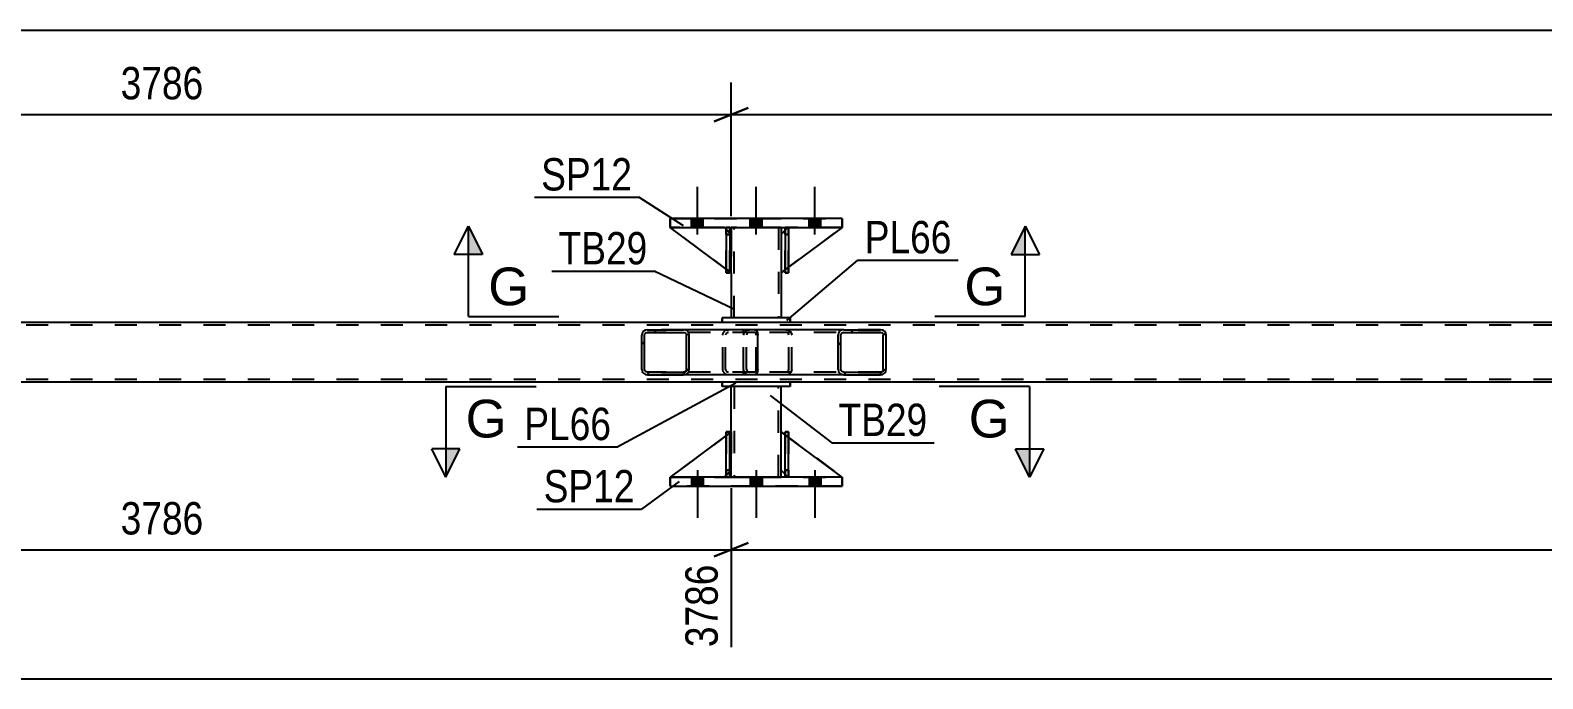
# Model space of a CAD drawing. Header units: millimetres. Extents: x 0 to 841, y 0 to 594.
# Drawn here: x 89.1 to 222.8, y 213.6 to 271 of the extents above; entities that cross this region are included whole.
import ezdxf

# ---------------------------------------------------------------- set-up
doc = ezdxf.new("R2010")
doc.units = ezdxf.units.MM
doc.linetypes.add('DXK_LINE_DOT2', pattern=[3.9198, 1.9599, -1.9599])
doc.styles.add('Arial', font='ARIAL.TTF', dxfattribs={"height": 0.2})
doc.styles.add('Arial Narrow', font='ARIALN.TTF', dxfattribs={"height": 0.2})

# ---------------------------------------------------------------- blocks, each defined once
blk = doc.blocks.new('Part-247343265-34561 - 4010')
at = {"color": 7, "linetype": 'DXK_LINE_DOT2'}
for p, q in [((156.04, 253.56), (155.44, 252.96)), ((155.44, 249.56), (160.84, 253.56)), ((155.44, 252.96), (155.44, 249.56)), ((160.84, 253.56), (156.04, 253.56))]:
    blk.add_line(p, q, dxfattribs=at)
blk = doc.blocks.new('Part-247343265-34554 - 4010')
at = {"color": 2, "linetype": 'Continuous'}
for p, q in [((151.04, 235.48), (151.04, 239.48)), ((155.44, 235.48), (155.44, 239.48)), ((151.04, 231.48), (151.04, 232.08)), ((155.44, 231.48), (155.44, 232.08))]:
    blk.add_line(p, q, dxfattribs=at)
at = {"color": 7, "linetype": 'DXK_LINE_DOT2'}
for p, q in [((155.44, 239.48), (151.04, 239.48)), ((151.28, 239.48), (151.28, 231.48)), ((155.2, 231.48), (155.2, 239.48)), ((151.04, 232.08), (151.04, 235.48)), ((155.44, 232.08), (155.44, 235.48)), ((151.04, 231.48), (155.44, 231.48))]:
    blk.add_line(p, q, dxfattribs=at)
blk = doc.blocks.new('Part-247343265-34551 - 4010')
at = {"color": 2, "linetype": 'Continuous'}
for p, q in [((151.04, 253.56), (151.04, 252.96)), ((155.44, 253.56), (155.44, 252.96)), ((151.04, 249.56), (151.04, 245.56)), ((155.44, 249.56), (155.44, 245.56))]:
    blk.add_line(p, q, dxfattribs=at)
at = {"color": 7, "linetype": 'DXK_LINE_DOT2'}
for p, q in [((155.44, 253.56), (151.04, 253.56)), ((151.04, 252.96), (151.04, 249.56)), ((151.28, 245.56), (151.28, 253.56)), ((155.2, 253.56), (155.2, 245.56)), ((155.44, 252.96), (155.44, 249.56)), ((155.44, 245.56), (151.04, 245.56))]:
    blk.add_line(p, q, dxfattribs=at)
blk = doc.blocks.new('Bolt-247343265-34652 - 4010')
at = {"linetype": 'Continuous'}
for points in [[(148.56, 231.48), (147.52, 231.48), (147.52, 230.68), (148.56, 230.68)], [(148.56, 231.48), (147.52, 231.48), (147.52, 230.68), (148.56, 230.68)], [(148.56, 231.48), (147.52, 231.48), (147.52, 230.68), (148.56, 230.68)], [(153.76, 231.48), (152.72, 231.48), (152.72, 230.68), (153.76, 230.68)], [(153.76, 231.48), (152.72, 231.48), (152.72, 230.68), (153.76, 230.68)], [(158.96, 231.48), (157.92, 231.48), (157.92, 230.68), (158.96, 230.68)], [(158.96, 231.48), (157.92, 231.48), (157.92, 230.68), (158.96, 230.68)], [(158.96, 231.48), (157.92, 231.48), (157.92, 230.68), (158.96, 230.68)]]:
    blk.add_hatch(color=1, dxfattribs=at).paths.add_polyline_path(points)
at = {"color": 1, "linetype": 'Continuous'}
for p, q in [((147.52, 231.48), (147.52, 230.68)), ((147.52, 231.48), (147.52, 230.68)), ((147.52, 231.48), (147.52, 230.68)), ((148.04, 232.08), (148.04, 227.88)), ((148.04, 232.08), (148.04, 227.88)), ((148.04, 232.08), (148.04, 227.88)), ((148.56, 231.48), (148.56, 230.68)), ((148.56, 231.48), (148.56, 230.68)), ((148.56, 231.48), (148.56, 230.68)), ((152.72, 231.48), (152.72, 230.68)), ((152.72, 231.48), (152.72, 230.68)), ((153.24, 232.08), (153.24, 227.88)), ((153.24, 232.08), (153.24, 227.88)), ((153.76, 231.48), (153.76, 230.68)), ((153.76, 231.48), (153.76, 230.68)), ((157.92, 231.48), (157.92, 230.68)), ((157.92, 231.48), (157.92, 230.68)), ((157.92, 231.48), (157.92, 230.68)), ((158.44, 232.08), (158.44, 227.88)), ((158.44, 232.08), (158.44, 227.88)), ((158.44, 232.08), (158.44, 227.88)), ((158.96, 231.48), (158.96, 230.68)), ((158.96, 231.48), (158.96, 230.68)), ((158.96, 231.48), (158.96, 230.68))]:
    blk.add_line(p, q, dxfattribs=at)
blk = doc.blocks.new('Part-247343265-34532 - 4010')
at = {"linetype": 'Continuous'}
h = blk.add_hatch(dxfattribs=at)
h.set_pattern_fill('', scale=0.7, style=0, pattern_type=0)
h.set_pattern_definition([(45, (164.6935, 244.2285), (-1.57154, 1.57154), [])])
h.paths.add_polyline_path([(164.73, 244.04), (164.69, 244.23), (164.58, 244.38), (164.42, 244.49), (164.22, 244.52), (160.99, 244.52), (160.79, 244.49), (160.63, 244.38), (160.51, 244.23), (160.48, 244.04), (160.48, 241), (160.51, 240.82), (160.63, 240.67), (160.79, 240.56), (160.99, 240.52), (164.22, 240.52), (164.42, 240.56), (164.58, 240.67), (164.69, 240.82), (164.73, 241)])
h.paths.add_polyline_path([(164.46, 240.91), (164.4, 240.84), (164.32, 240.78), (164.22, 240.76), (160.99, 240.76), (160.89, 240.78), (160.81, 240.84), (160.75, 240.91), (160.73, 241), (160.73, 244.04), (160.75, 244.14), (160.81, 244.21), (160.89, 244.27), (160.99, 244.28), (164.22, 244.28), (164.32, 244.27), (164.4, 244.21), (164.46, 244.14), (164.48, 244.04), (164.48, 241)])
at = {"color": 7, "linetype": 'DXK_LINE_DOT2'}
for p, q in [((152.13, 244.04), (152.17, 244.23)), ((152.13, 241), (152.13, 244.04)), ((152.4, 244.14), (152.38, 244.04)), ((152.38, 241), (152.38, 244.04)), ((152.46, 244.21), (152.4, 244.14)), ((152.44, 244.49), (152.64, 244.52)), ((152.54, 244.27), (152.46, 244.21)), ((152.64, 244.28), (152.54, 244.27)), ((153.12, 244.52), (152.64, 244.52)), ((164.22, 244.28), (152.64, 244.28)), ((155.87, 244.52), (156.07, 244.49)), ((155.97, 244.27), (155.87, 244.28)), ((156.05, 244.21), (155.97, 244.27)), ((156.11, 244.14), (156.05, 244.21)), ((156.13, 244.04), (156.11, 244.14)), ((156.13, 241), (156.13, 244.04)), ((156.34, 244.23), (156.38, 244.04)), ((156.38, 241), (156.38, 244.04)), ((164.22, 244.52), (160.99, 244.52)), ((152.17, 240.82), (152.13, 241)), ((152.38, 241), (152.4, 240.91)), ((152.4, 240.91), (152.46, 240.84)), ((152.46, 240.84), (152.54, 240.78)), ((152.54, 240.78), (152.64, 240.76)), ((164.22, 240.76), (152.64, 240.76)), ((155.87, 240.76), (155.97, 240.78)), ((155.97, 240.78), (156.05, 240.84)), ((156.05, 240.84), (156.11, 240.91)), ((156.11, 240.91), (156.13, 241)), ((156.38, 241), (156.34, 240.82)), ((152.64, 240.52), (152.44, 240.56)), ((153.12, 240.52), (152.64, 240.52)), ((156.07, 240.56), (155.87, 240.52)), ((164.22, 240.52), (160.99, 240.52))]:
    blk.add_line(p, q, dxfattribs=at)
at = {"color": 2, "linetype": 'Continuous'}
for p, q in [((160.99, 244.52), (153.12, 244.52)), ((160.51, 244.23), (160.48, 244.04)), ((160.48, 241), (160.48, 244.04)), ((160.73, 244.04), (160.75, 244.14)), ((160.73, 241), (160.73, 244.04)), ((160.75, 244.14), (160.81, 244.21)), ((160.99, 244.52), (160.79, 244.49)), ((160.81, 244.21), (160.89, 244.27)), ((160.89, 244.27), (160.99, 244.28)), ((160.99, 244.52), (164.22, 244.52)), ((160.99, 244.28), (164.22, 244.28)), ((164.42, 244.49), (164.22, 244.52)), ((164.22, 244.28), (164.32, 244.27)), ((164.32, 244.27), (164.4, 244.21)), ((164.4, 244.21), (164.46, 244.14)), ((164.46, 244.14), (164.48, 244.04)), ((164.48, 241), (164.48, 244.04)), ((164.73, 244.04), (164.69, 244.23)), ((164.73, 241), (164.73, 244.04)), ((160.48, 241), (160.51, 240.82)), ((160.75, 240.91), (160.73, 241)), ((160.81, 240.84), (160.75, 240.91)), ((160.89, 240.78), (160.81, 240.84)), ((160.99, 240.76), (160.89, 240.78)), ((160.99, 240.76), (164.22, 240.76)), ((164.32, 240.78), (164.22, 240.76)), ((164.4, 240.84), (164.32, 240.78)), ((164.46, 240.91), (164.4, 240.84)), ((164.48, 241), (164.46, 240.91)), ((164.69, 240.82), (164.73, 241)), ((160.99, 240.52), (153.12, 240.52)), ((160.79, 240.56), (160.99, 240.52)), ((160.99, 240.52), (164.22, 240.52)), ((164.22, 240.52), (164.42, 240.56))]:
    blk.add_line(p, q, dxfattribs=at)
at = {"color": 7, "linetype": 'DXK_LINE_DOT2'}
for centre, start, end in [((152.62, 244.02), 110.7583, 155.6801), ((155.89, 244.02), 24.3199, 69.2417), ((152.62, 241.03), 204.3199, 249.2417), ((155.89, 241.03), 290.7583, 335.6801)]:
    blk.add_arc(centre, 0.496, start, end, dxfattribs=at)
at = {"color": 2, "linetype": 'Continuous'}
for centre, start, end in [((160.97, 244.02), 110.7583, 155.68), ((164.24, 244.02), 24.32, 69.2417), ((160.97, 241.03), 204.32, 249.2417), ((164.24, 241.03), 290.7583, 335.68)]:
    blk.add_arc(centre, 0.496, start, end, dxfattribs=at)
blk = doc.blocks.new('Part-247343265-34540 - 4010')
at = {"linetype": 'Continuous'}
h = blk.add_hatch(dxfattribs=at)
h.set_pattern_fill('', scale=0.7, style=0, pattern_type=0)
h.set_pattern_definition([(45, (147.283, 244.2285), (-1.57154, 1.57154), [])])
h.paths.add_polyline_path([(147.32, 244.04), (147.28, 244.23), (147.17, 244.38), (147.01, 244.49), (146.82, 244.52), (143.63, 244.52), (143.44, 244.49), (143.28, 244.38), (143.17, 244.23), (143.13, 244.04), (143.13, 241), (143.17, 240.82), (143.28, 240.67), (143.44, 240.56), (143.63, 240.52), (146.82, 240.52), (147.01, 240.56), (147.17, 240.67), (147.28, 240.82), (147.32, 241)])
h.paths.add_polyline_path([(147.05, 240.91), (147, 240.84), (146.91, 240.78), (146.82, 240.76), (143.63, 240.76), (143.54, 240.78), (143.46, 240.84), (143.4, 240.91), (143.38, 241), (143.38, 244.04), (143.4, 244.14), (143.46, 244.21), (143.54, 244.27), (143.63, 244.28), (146.82, 244.28), (146.91, 244.27), (147, 244.21), (147.05, 244.14), (147.07, 244.04), (147.07, 241)])
at = {"color": 2, "linetype": 'Continuous'}
for p, q in [((143.17, 244.23), (143.13, 244.04)), ((143.13, 241), (143.13, 244.04)), ((143.38, 244.04), (143.4, 244.14)), ((143.38, 241), (143.38, 244.04)), ((143.4, 244.14), (143.46, 244.21)), ((143.63, 244.52), (143.44, 244.49)), ((143.46, 244.21), (143.54, 244.27)), ((143.54, 244.27), (143.63, 244.28)), ((143.63, 244.52), (146.82, 244.52)), ((143.63, 244.28), (146.82, 244.28)), ((153.12, 244.52), (146.82, 244.52)), ((147.01, 244.49), (146.82, 244.52)), ((146.82, 244.28), (146.91, 244.27)), ((146.91, 244.27), (147, 244.21)), ((147, 244.21), (147.05, 244.14)), ((147.05, 244.14), (147.07, 244.04)), ((147.07, 241), (147.07, 244.04)), ((147.32, 244.04), (147.28, 244.23)), ((147.32, 241), (147.32, 244.04)), ((153.12, 244.52), (153.22, 244.49)), ((153.22, 244.49), (153.31, 244.38)), ((153.31, 244.38), (153.37, 244.23)), ((153.37, 244.23), (153.39, 244.04)), ((153.39, 241), (153.39, 244.04)), ((143.13, 241), (143.17, 240.82)), ((143.4, 240.91), (143.38, 241)), ((143.46, 240.84), (143.4, 240.91)), ((143.54, 240.78), (143.46, 240.84)), ((143.63, 240.76), (143.54, 240.78)), ((143.63, 240.76), (146.82, 240.76)), ((146.91, 240.78), (146.82, 240.76)), ((147, 240.84), (146.91, 240.78)), ((147.05, 240.91), (147, 240.84)), ((147.07, 241), (147.05, 240.91)), ((147.28, 240.82), (147.32, 241)), ((153.37, 240.82), (153.31, 240.67)), ((153.39, 241), (153.37, 240.82)), ((143.44, 240.56), (143.63, 240.52)), ((143.63, 240.52), (146.82, 240.52)), ((146.82, 240.52), (147.01, 240.56)), ((153.12, 240.52), (146.82, 240.52)), ((153.22, 240.56), (153.12, 240.52)), ((153.31, 240.67), (153.22, 240.56))]:
    blk.add_line(p, q, dxfattribs=at)
at = {"color": 7, "linetype": 'DXK_LINE_DOT2'}
for p, q in [((146.82, 244.52), (143.63, 244.52)), ((153.12, 244.28), (143.63, 244.28)), ((150.28, 244.04), (150.32, 244.23)), ((150.28, 241), (150.28, 244.04)), ((150.55, 244.14), (150.53, 244.04)), ((150.53, 241), (150.53, 244.04)), ((150.61, 244.21), (150.55, 244.14)), ((150.59, 244.49), (150.78, 244.52)), ((150.69, 244.27), (150.61, 244.21)), ((150.78, 244.28), (150.69, 244.27)), ((152.13, 244.28), (152.13, 244.52)), ((153.17, 244.27), (153.12, 244.28)), ((153.21, 244.21), (153.17, 244.27)), ((153.24, 244.14), (153.21, 244.21)), ((153.25, 244.04), (153.24, 244.14)), ((153.25, 241), (153.25, 244.04)), ((153.12, 240.76), (143.63, 240.76)), ((150.32, 240.82), (150.28, 241)), ((150.53, 241), (150.55, 240.91)), ((150.55, 240.91), (150.61, 240.84)), ((150.61, 240.84), (150.63, 240.82)), ((150.63, 240.82), (150.69, 240.78)), ((150.69, 240.78), (150.78, 240.76)), ((152.13, 240.52), (152.13, 240.76)), ((153.12, 240.76), (153.17, 240.78)), ((153.17, 240.78), (153.21, 240.84)), ((153.21, 240.84), (153.24, 240.91)), ((153.24, 240.91), (153.25, 241)), ((146.82, 240.52), (143.63, 240.52)), ((150.78, 240.52), (150.59, 240.56))]:
    blk.add_line(p, q, dxfattribs=at)
at = {"color": 2, "linetype": 'Continuous'}
for centre, start, end in [((143.62, 244.03), 111.1941, 156.1506), ((146.83, 244.03), 23.8494, 68.8059), ((143.62, 241.02), 203.8494, 248.8059), ((146.83, 241.02), 291.1941, 336.1506)]:
    blk.add_arc(centre, 0.492, start, end, dxfattribs=at)
at = {"color": 7, "linetype": 'DXK_LINE_DOT2'}
for centre, start, end in [((150.77, 244.03), 111.1941, 156.1505), ((150.77, 241.02), 203.8495, 248.8059)]:
    blk.add_arc(centre, 0.492, start, end, dxfattribs=at)
blk = doc.blocks.new('Part-247343265-34567 - 4010')
at = {"color": 7, "linetype": 'DXK_LINE_DOT2'}
for p, q in [((151.04, 235.48), (145.64, 231.48)), ((151.04, 232.08), (151.04, 235.48)), ((151.04, 235.48), (151.04, 232.08)), ((145.64, 231.48), (150.44, 231.48)), ((150.44, 231.48), (151.04, 232.08)), ((151.04, 232.08), (150.44, 231.48)), ((151.04, 232.08), (151.04, 232.08))]:
    blk.add_line(p, q, dxfattribs=at)
blk = doc.blocks.new('Part-247343265-34552 - 4010')
at = {"color": 2, "linetype": 'Continuous'}
for p, q in [((156.24, 245.56), (150.24, 245.56)), ((150.24, 245.16), (150.24, 245.56)), ((150.24, 245.56), (150.24, 245.56)), ((156.24, 245.16), (150.24, 245.16)), ((150.24, 245.16), (150.24, 245.16)), ((156.24, 245.56), (156.24, 245.16)), ((156.24, 245.56), (156.24, 245.56)), ((156.24, 245.16), (156.24, 245.16))]:
    blk.add_line(p, q, dxfattribs=at)
at = {"color": 7, "linetype": 'DXK_LINE_DOT2'}
for p, q in [((156.24, 245.56), (150.24, 245.56)), ((150.24, 245.56), (150.24, 245.16)), ((156.24, 245.16), (150.24, 245.16)), ((156.24, 245.16), (156.24, 245.56))]:
    blk.add_line(p, q, dxfattribs=at)
blk = doc.blocks.new('Part-247343265-34553 - 4010')
at = {"color": 2, "linetype": 'Continuous'}
for p, q in [((156.24, 239.88), (150.24, 239.88)), ((150.24, 239.48), (150.24, 239.88)), ((150.24, 239.88), (150.24, 239.88)), ((156.24, 239.48), (150.24, 239.48)), ((150.24, 239.48), (150.24, 239.48)), ((156.24, 239.88), (156.24, 239.48)), ((156.24, 239.88), (156.24, 239.88)), ((156.24, 239.48), (156.24, 239.48))]:
    blk.add_line(p, q, dxfattribs=at)
at = {"color": 7, "linetype": 'DXK_LINE_DOT2'}
for p, q in [((156.24, 239.88), (150.24, 239.88)), ((150.24, 239.88), (150.24, 239.48)), ((156.24, 239.48), (150.24, 239.48)), ((156.24, 239.48), (156.24, 239.88))]:
    blk.add_line(p, q, dxfattribs=at)
blk = doc.blocks.new('Part-247343265-34555 - 4010')
at = {"color": 7, "linetype": 'DXK_LINE_DOT2'}
for p, q in [((150.59, 252.96), (150.59, 253.56)), ((150.59, 253.56), (150.59, 253.56)), ((150.59, 253.56), (150.59, 249.56)), ((150.91, 253.56), (150.59, 253.56)), ((150.59, 249.56), (150.59, 252.96)), ((150.59, 252.96), (150.91, 252.96)), ((150.91, 252.96), (150.91, 253.56)), ((150.91, 249.56), (150.91, 253.56)), ((150.91, 252.96), (150.91, 249.56)), ((150.59, 249.56), (150.91, 249.56))]:
    blk.add_line(p, q, dxfattribs=at)
blk = doc.blocks.new('Part-247343265-34556 - 4010')
at = {"color": 7, "linetype": 'DXK_LINE_DOT2'}
for p, q in [((155.79, 252.96), (155.79, 253.56)), ((155.79, 253.56), (155.79, 253.56)), ((155.79, 253.56), (155.79, 249.56)), ((156.11, 253.56), (155.79, 253.56)), ((155.79, 249.56), (155.79, 252.96)), ((155.79, 252.96), (156.11, 252.96)), ((156.11, 252.96), (156.11, 253.56)), ((156.11, 249.56), (156.11, 253.56)), ((156.11, 252.96), (156.11, 249.56)), ((155.79, 249.56), (156.11, 249.56))]:
    blk.add_line(p, q, dxfattribs=at)
blk = doc.blocks.new('Part-247343265-34557 - 4010')
at = {"color": 2, "linetype": 'Continuous'}
for p, q in [((150.91, 253.56), (150.59, 253.56)), ((150.59, 253.56), (150.59, 249.56)), ((150.91, 253.56), (150.91, 253.56)), ((150.91, 253.56), (150.91, 249.56)), ((150.91, 249.56), (150.59, 249.56))]:
    blk.add_line(p, q, dxfattribs=at)
at = {"color": 7, "linetype": 'DXK_LINE_DOT2'}
for p, q in [((150.59, 252.96), (150.59, 253.56)), ((150.91, 252.96), (150.59, 252.96)), ((150.59, 252.96), (150.59, 249.56)), ((150.91, 252.96), (150.91, 253.56)), ((150.91, 253.56), (150.91, 253.56)), ((150.91, 249.56), (150.91, 252.96))]:
    blk.add_line(p, q, dxfattribs=at)
blk = doc.blocks.new('Part-247343265-34565 - 4010')
at = {"color": 2, "linetype": 'Continuous'}
for p, q in [((150.59, 231.48), (150.59, 235.48)), ((150.59, 235.48), (150.91, 235.48)), ((150.91, 231.48), (150.91, 235.48)), ((150.59, 231.48), (150.59, 231.48)), ((150.91, 231.48), (150.59, 231.48))]:
    blk.add_line(p, q, dxfattribs=at)
at = {"color": 7, "linetype": 'DXK_LINE_DOT2'}
for p, q in [((150.59, 235.48), (150.59, 232.08)), ((150.91, 232.08), (150.91, 235.48)), ((150.59, 232.08), (150.59, 231.48)), ((150.59, 232.08), (150.91, 232.08)), ((150.91, 231.48), (150.91, 232.08)), ((150.91, 231.48), (150.91, 231.48))]:
    blk.add_line(p, q, dxfattribs=at)
blk = doc.blocks.new('Part-247343265-34558 - 4010')
at = {"color": 2, "linetype": 'Continuous'}
for p, q in [((156.11, 253.56), (155.79, 253.56)), ((155.79, 253.56), (155.79, 249.56)), ((156.11, 253.56), (156.11, 253.56)), ((156.11, 253.56), (156.11, 249.56)), ((156.11, 249.56), (155.79, 249.56))]:
    blk.add_line(p, q, dxfattribs=at)
at = {"color": 7, "linetype": 'DXK_LINE_DOT2'}
for p, q in [((155.79, 252.96), (155.79, 253.56)), ((156.11, 252.96), (155.79, 252.96)), ((155.79, 252.96), (155.79, 249.56)), ((156.11, 252.96), (156.11, 253.56)), ((156.11, 253.56), (156.11, 253.56)), ((156.11, 249.56), (156.11, 252.96))]:
    blk.add_line(p, q, dxfattribs=at)
blk = doc.blocks.new('Part-247343265-34559 - 4010')
at = {"color": 7, "linetype": 'DXK_LINE_DOT2'}
for p, q in [((151.04, 249.56), (145.64, 253.56)), ((145.64, 253.56), (150.44, 253.56)), ((150.44, 253.56), (151.04, 252.96)), ((151.04, 252.96), (150.44, 253.56)), ((151.04, 252.96), (151.04, 249.56)), ((151.04, 252.96), (151.04, 252.96)), ((151.04, 252.96), (151.04, 249.56))]:
    blk.add_line(p, q, dxfattribs=at)
blk = doc.blocks.new('Part-247343265-34560 - 4010')
at = {"color": 2, "linetype": 'Continuous'}
for p, q in [((150.59, 249.89), (145.64, 253.56)), ((150.59, 253.41), (150.44, 253.56)), ((151.04, 252.96), (150.91, 253.09)), ((151.04, 252.96), (151.04, 252.96)), ((151.04, 249.56), (151.04, 252.96)), ((150.91, 249.66), (151.04, 249.56)), ((151.04, 249.56), (151.04, 249.56))]:
    blk.add_line(p, q, dxfattribs=at)
at = {"color": 7, "linetype": 'DXK_LINE_DOT2'}
for p, q in [((150.44, 253.56), (145.64, 253.56)), ((150.44, 253.56), (151.04, 252.96)), ((150.91, 253.09), (150.59, 253.41)), ((151.04, 252.96), (151.04, 249.56)), ((150.91, 249.66), (150.59, 249.89))]:
    blk.add_line(p, q, dxfattribs=at)
blk = doc.blocks.new('Part-247343265-34562 - 4010')
at = {"color": 2, "linetype": 'Continuous'}
for p, q in [((155.79, 253.32), (155.44, 252.96)), ((155.44, 252.96), (155.44, 249.56)), ((160.84, 253.56), (156.11, 250.06)), ((155.79, 249.83), (155.44, 249.56))]:
    blk.add_line(p, q, dxfattribs=at)
at = {"color": 7, "linetype": 'DXK_LINE_DOT2'}
for p, q in [((156.04, 253.56), (155.79, 253.32)), ((160.84, 253.56), (156.04, 253.56)), ((156.11, 250.06), (155.79, 249.83))]:
    blk.add_line(p, q, dxfattribs=at)
blk = doc.blocks.new('Part-247343265-34563 - 4010')
at = {"color": 7, "linetype": 'DXK_LINE_DOT2'}
for p, q in [((150.91, 235.48), (150.59, 235.48)), ((150.59, 232.08), (150.59, 235.48)), ((150.59, 231.48), (150.59, 235.48)), ((150.91, 235.48), (150.91, 232.08)), ((150.91, 231.48), (150.91, 235.48)), ((150.91, 232.08), (150.59, 232.08)), ((150.59, 231.48), (150.59, 232.08)), ((150.91, 231.48), (150.59, 231.48)), ((150.91, 232.08), (150.91, 231.48)), ((150.91, 231.48), (150.91, 231.48))]:
    blk.add_line(p, q, dxfattribs=at)
blk = doc.blocks.new('Part-247343265-34564 - 4010')
at = {"color": 7, "linetype": 'DXK_LINE_DOT2'}
for p, q in [((156.11, 235.48), (155.79, 235.48)), ((155.79, 232.08), (155.79, 235.48)), ((155.79, 231.48), (155.79, 235.48)), ((156.11, 235.48), (156.11, 232.08)), ((156.11, 231.48), (156.11, 235.48)), ((156.11, 232.08), (155.79, 232.08)), ((155.79, 231.48), (155.79, 232.08)), ((156.11, 231.48), (155.79, 231.48)), ((156.11, 232.08), (156.11, 231.48)), ((156.11, 231.48), (156.11, 231.48))]:
    blk.add_line(p, q, dxfattribs=at)
blk = doc.blocks.new('Part-247343265-34566 - 4010')
at = {"color": 2, "linetype": 'Continuous'}
for p, q in [((155.79, 231.48), (155.79, 235.48)), ((155.79, 235.48), (156.11, 235.48)), ((156.11, 231.48), (156.11, 235.48)), ((155.79, 231.48), (155.79, 231.48)), ((156.11, 231.48), (155.79, 231.48))]:
    blk.add_line(p, q, dxfattribs=at)
at = {"color": 7, "linetype": 'DXK_LINE_DOT2'}
for p, q in [((155.79, 235.48), (155.79, 232.08)), ((156.11, 232.08), (156.11, 235.48)), ((155.79, 232.08), (155.79, 231.48)), ((155.79, 232.08), (156.11, 232.08)), ((156.11, 231.48), (156.11, 232.08)), ((156.11, 231.48), (156.11, 231.48))]:
    blk.add_line(p, q, dxfattribs=at)
blk = doc.blocks.new('Part-247343265-34568 - 4010')
at = {"color": 7, "linetype": 'DXK_LINE_DOT2'}
for p, q in [((150.91, 235.39), (150.59, 235.15)), ((151.04, 232.08), (151.04, 235.48)), ((145.64, 231.48), (150.44, 231.48)), ((151.04, 232.08), (150.44, 231.48)), ((150.91, 231.96), (150.59, 231.64))]:
    blk.add_line(p, q, dxfattribs=at)
at = {"color": 2, "linetype": 'Continuous'}
for p, q in [((151.04, 235.48), (150.91, 235.39)), ((151.04, 232.08), (151.04, 235.48)), ((150.59, 235.15), (145.64, 231.48)), ((150.59, 231.64), (150.44, 231.48)), ((151.04, 232.08), (150.91, 231.96)), ((151.04, 232.08), (151.04, 232.08))]:
    blk.add_line(p, q, dxfattribs=at)
blk = doc.blocks.new('Part-247343265-34569 - 4010')
at = {"color": 7, "linetype": 'DXK_LINE_DOT2'}
for p, q in [((155.44, 232.08), (155.44, 235.48)), ((155.44, 235.48), (160.84, 231.48)), ((156.04, 231.48), (155.44, 232.08)), ((160.84, 231.48), (156.04, 231.48))]:
    blk.add_line(p, q, dxfattribs=at)
blk = doc.blocks.new('Part-247343265-34570 - 4010')
at = {"color": 2, "linetype": 'Continuous'}
for p, q in [((155.44, 232.08), (155.44, 235.48)), ((155.79, 235.22), (155.44, 235.48)), ((160.84, 231.48), (156.11, 234.98)), ((155.79, 231.73), (155.44, 232.08))]:
    blk.add_line(p, q, dxfattribs=at)
at = {"color": 7, "linetype": 'DXK_LINE_DOT2'}
for p, q in [((156.11, 234.98), (155.79, 235.22)), ((156.04, 231.48), (155.79, 231.73)), ((160.84, 231.48), (156.04, 231.48)), ((160.84, 231.48), (160.84, 231.48)), ((160.84, 231.48), (160.84, 231.48))]:
    blk.add_line(p, q, dxfattribs=at)
blk = doc.blocks.new('Part-247343265-34571 - 4010')
at = {"color": 2, "linetype": 'Continuous'}
for p, q in [((145.64, 231.48), (145.64, 230.68)), ((160.84, 231.48), (145.64, 231.48)), ((145.64, 231.48), (145.64, 231.48)), ((160.84, 230.68), (160.84, 231.48)), ((160.84, 231.48), (160.84, 231.48)), ((145.64, 230.68), (160.84, 230.68)), ((145.64, 230.68), (145.64, 230.68)), ((160.84, 230.68), (160.84, 230.68))]:
    blk.add_line(p, q, dxfattribs=at)
at = {"color": 7, "linetype": 'DXK_LINE_DOT2'}
for p, q in [((145.64, 230.68), (145.64, 231.48)), ((145.64, 231.48), (160.84, 231.48)), ((160.84, 231.48), (160.84, 230.68)), ((160.84, 230.68), (145.64, 230.68))]:
    blk.add_line(p, q, dxfattribs=at)
blk = doc.blocks.new('Part-247343265-34572 - 4010')
at = {"color": 2, "linetype": 'Continuous'}
for p, q in [((160.84, 254.36), (145.64, 254.36)), ((145.64, 254.36), (145.64, 253.56)), ((145.64, 254.36), (145.64, 254.36)), ((160.84, 253.56), (160.84, 254.36)), ((160.84, 254.36), (160.84, 254.36)), ((145.64, 253.56), (160.84, 253.56)), ((145.64, 253.56), (145.64, 253.56)), ((160.84, 253.56), (160.84, 253.56))]:
    blk.add_line(p, q, dxfattribs=at)
at = {"color": 7, "linetype": 'DXK_LINE_DOT2'}
for p, q in [((145.64, 254.36), (160.84, 254.36)), ((145.64, 253.56), (145.64, 254.36)), ((160.84, 254.36), (160.84, 253.56)), ((145.64, 253.56), (160.84, 253.56))]:
    blk.add_line(p, q, dxfattribs=at)
blk = doc.blocks.new('Part-247343265-34647 - 4010')
at = {"color": 2, "linetype": 'Continuous'}
for p, q in [((150.24, 245.16), (58.99, 245.16)), ((320.5, 245.16), (156.24, 245.16)), ((575.92, 239.88), (58.99, 239.88))]:
    blk.add_line(p, q, dxfattribs=at)
at = {"color": 7, "linetype": 'DXK_LINE_DOT2'}
for p, q in [((721.74, 244.92), (58.99, 244.92)), ((156.24, 245.16), (150.24, 245.16)), ((721.74, 240.12), (58.99, 240.12))]:
    blk.add_line(p, q, dxfattribs=at)
blk = doc.blocks.new('Bolt-247343265-34653 - 4010')
at = {"linetype": 'Continuous'}
for points in [[(147.52, 253.56), (148.56, 253.56), (148.56, 254.36), (147.52, 254.36)], [(147.52, 253.56), (148.56, 253.56), (148.56, 254.36), (147.52, 254.36)], [(147.52, 253.56), (148.56, 253.56), (148.56, 254.36), (147.52, 254.36)], [(152.72, 253.56), (153.76, 253.56), (153.76, 254.36), (152.72, 254.36)], [(152.72, 253.56), (153.76, 253.56), (153.76, 254.36), (152.72, 254.36)], [(157.92, 253.56), (158.96, 253.56), (158.96, 254.36), (157.92, 254.36)], [(157.92, 253.56), (158.96, 253.56), (158.96, 254.36), (157.92, 254.36)], [(157.92, 253.56), (158.96, 253.56), (158.96, 254.36), (157.92, 254.36)]]:
    blk.add_hatch(color=1, dxfattribs=at).paths.add_polyline_path(points)
at = {"color": 1, "linetype": 'Continuous'}
for p, q in [((148.04, 252.96), (148.04, 257.16)), ((148.04, 252.96), (148.04, 257.16)), ((148.04, 252.96), (148.04, 257.16)), ((153.24, 252.96), (153.24, 257.16)), ((153.24, 252.96), (153.24, 257.16)), ((158.44, 252.96), (158.44, 257.16)), ((158.44, 252.96), (158.44, 257.16)), ((158.44, 252.96), (158.44, 257.16)), ((147.52, 253.56), (147.52, 254.36)), ((147.52, 253.56), (147.52, 254.36)), ((147.52, 253.56), (147.52, 254.36)), ((148.56, 253.56), (148.56, 254.36)), ((148.56, 253.56), (148.56, 254.36)), ((148.56, 253.56), (148.56, 254.36)), ((152.72, 253.56), (152.72, 254.36)), ((152.72, 253.56), (152.72, 254.36)), ((153.76, 253.56), (153.76, 254.36)), ((153.76, 253.56), (153.76, 254.36)), ((157.92, 253.56), (157.92, 254.36)), ((157.92, 253.56), (157.92, 254.36)), ((157.92, 253.56), (157.92, 254.36)), ((158.96, 253.56), (158.96, 254.36)), ((158.96, 253.56), (158.96, 254.36)), ((158.96, 253.56), (158.96, 254.36))]:
    blk.add_line(p, q, dxfattribs=at)
blk = doc.blocks.new('StraightDimension-247343265-47651 - 4010')
at = {"color": 7, "linetype": 'Continuous'}
blk.add_line((49.73, 213.62), (723.04, 213.62), dxfattribs=at)
blk = doc.blocks.new('StraightDimension-247343265-47627 - 4010')
at = {"color": 7, "linetype": 'Continuous'}
blk.add_line((50.37, 271.02), (722.4, 271.02), dxfattribs=at)
blk = doc.blocks.new('StraightDimension-247343265-47578 - 4010')
at = {"color": 7, "linetype": 'Continuous'}
for p, q in [((151.04, 254.56), (151.04, 266.41)), ((152.54, 264.16), (149.54, 262.96)), ((151.04, 263.56), (321.3, 263.56))]:
    blk.add_line(p, q, dxfattribs=at)
blk = doc.blocks.new('StraightDimension-247343265-47579 - 4010')
at = {"color": 7, "linetype": 'Continuous'}
for p, q in [((50.37, 246.16), (50.37, 266.41)), ((151.04, 254.56), (151.04, 266.41)), ((51.87, 264.16), (48.87, 262.96)), ((50.37, 263.56), (151.04, 263.56)), ((149.54, 262.96), (152.54, 264.16))]:
    blk.add_line(p, q, dxfattribs=at)
at = {"color": 0}
blk.add_wipeout([(104.96, 264.31), (104.96, 268.51), (96.45, 268.51), (96.45, 264.31)], dxfattribs=at)
at = {"color": 3, "style": 'Arial Narrow'}
blk.add_text('3786', height=2.863, dxfattribs=at).set_placement((97.05, 264.91))
blk = doc.blocks.new('StraightDimension-247343265-47603 - 4010')
at = {"color": 7, "linetype": 'Continuous'}
for p, q in [((151.04, 230.48), (151.04, 216.43)), ((152.54, 225.65), (149.54, 224.45)), ((151.04, 225.05), (321.3, 225.05))]:
    blk.add_line(p, q, dxfattribs=at)
blk = doc.blocks.new('StraightDimension-247343265-47604 - 4010')
at = {"color": 7, "linetype": 'Continuous'}
for p, q in [((50.37, 238.88), (50.37, 221.92)), ((151.04, 230.48), (151.04, 216.43)), ((51.87, 225.65), (48.87, 224.45)), ((50.37, 225.05), (151.04, 225.05)), ((149.54, 224.45), (152.54, 225.65))]:
    blk.add_line(p, q, dxfattribs=at)
at = {"color": 0}
blk.add_wipeout([(104.96, 225.8), (104.96, 230), (96.45, 230), (96.45, 225.8)], dxfattribs=at)
at = {"color": 3, "style": 'Arial Narrow'}
blk.add_text('3786', height=2.863, dxfattribs=at).set_placement((97.05, 226.4))
at = {"color": 0, "linetype": 'Continuous'}
for points in [[(49.77, 224.35), (45.57, 224.35), (45.57, 221.32), (49.77, 221.32)], [(150.44, 224.35), (146.24, 224.35), (146.24, 215.83), (150.44, 215.83)]]:
    blk.add_wipeout(points, dxfattribs=at)
at = {"color": 3, "linetype": 'Continuous', "style": 'Arial Narrow'}
for s, height, p in [('0', 2.86, (49.17, 221.92)), ('3786', 2.863, (149.84, 216.43))]:
    blk.add_text(s, height=height, rotation=90.0002, dxfattribs=at).set_placement(p)
blk = doc.blocks.new('SectionMark-247343265-4376 - 4010')
at = {"linetype": 'Continuous'}
for points in [[(129.05, 251.18), (127.8, 251.18), (127.8, 253.68)], [(177.03, 251.18), (175.78, 251.18), (177.03, 253.68)]]:
    blk.add_hatch(color=6, dxfattribs=at).paths.add_polyline_path(points)
at = {"color": 6, "linetype": 'Continuous'}
for p, q in [((126.55, 251.18), (127.8, 253.68)), ((127.8, 245.68), (127.8, 253.68)), ((127.8, 253.68), (129.05, 251.18)), ((177.03, 253.68), (175.78, 251.18)), ((177.03, 245.68), (177.03, 253.68)), ((177.03, 253.68), (178.28, 251.18)), ((129.05, 251.18), (126.55, 251.18)), ((175.78, 251.18), (178.28, 251.18)), ((127.8, 245.68), (135.8, 245.68)), ((177.03, 245.68), (169.03, 245.68))]:
    blk.add_line(p, q, dxfattribs=at)
at = {"color": 0, "linetype": 'Continuous'}
for points in [[(133.18, 246.68), (133.18, 250.18), (129.55, 250.18), (129.55, 246.68)], [(175.28, 246.68), (175.28, 250.18), (171.65, 250.18), (171.65, 246.68)]]:
    blk.add_wipeout(points, dxfattribs=at)
at = {"color": 3, "linetype": 'Continuous', "style": 'Arial'}
for p in [(129.55, 246.68), (171.65, 246.68)]:
    blk.add_text('G', height=3.34, dxfattribs=at).set_placement(p)
blk = doc.blocks.new('Mark-247343265-47659 - 4010')
at = {"color": 0}
blk.add_wipeout([(143.63, 250.3), (143.63, 253.3), (135.77, 253.3), (135.77, 250.3)], dxfattribs=at)
blk.add_wipeout([(143.63, 250.3), (143.63, 253.3), (135.77, 253.3), (135.77, 250.3)], dxfattribs=at)
at = {"color": 30, "linetype": 'Continuous'}
for p in [(135.17, 249.7), (151.33, 246.31)]:
    blk.add_line(p, (144.23, 249.7), dxfattribs=at)
at = {"color": 3, "style": 'Arial Narrow'}
blk.add_text('TB29', height=2.863, dxfattribs=at).set_placement((135.77, 250.3))
blk = doc.blocks.new('Mark-247343265-47662 - 4010')
at = {"color": 0}
blk.add_wipeout([(170.51, 251.28), (170.51, 254.28), (162.84, 254.28), (162.84, 251.28)], dxfattribs=at)
blk.add_wipeout([(170.51, 251.28), (170.51, 254.28), (162.84, 254.28), (162.84, 251.28)], dxfattribs=at)
at = {"color": 30, "linetype": 'Continuous'}
for p, q in [((155.96, 245.33), (162.24, 250.68)), ((162.24, 250.68), (171.11, 250.68))]:
    blk.add_line(p, q, dxfattribs=at)
at = {"color": 3, "style": 'Arial Narrow'}
blk.add_text('PL66', height=2.863, dxfattribs=at).set_placement((162.84, 251.28))
blk = doc.blocks.new('Mark-247343265-47665 - 4010')
at = {"color": 0}
blk.add_wipeout([(140.41, 234.75), (140.41, 237.75), (132.74, 237.75), (132.74, 234.75)], dxfattribs=at)
blk.add_wipeout([(140.41, 234.75), (140.41, 237.75), (132.74, 237.75), (132.74, 234.75)], dxfattribs=at)
at = {"color": 30, "linetype": 'Continuous'}
for p in [(151.45, 239.79), (132.14, 234.15)]:
    blk.add_line(p, (141.01, 234.15), dxfattribs=at)
at = {"color": 3, "style": 'Arial Narrow'}
blk.add_text('PL66', height=2.863, dxfattribs=at).set_placement((132.74, 234.75))
blk = doc.blocks.new('Mark-247343265-47668 - 4010')
at = {"color": 0}
blk.add_wipeout([(168.37, 235.11), (168.37, 238.11), (160.52, 238.11), (160.52, 235.11)], dxfattribs=at)
blk.add_wipeout([(168.37, 235.11), (168.37, 238.11), (160.52, 238.11), (160.52, 235.11)], dxfattribs=at)
at = {"color": 30, "linetype": 'Continuous'}
for p, q in [((154.47, 238.71), (159.92, 234.51)), ((159.92, 234.51), (168.97, 234.51))]:
    blk.add_line(p, q, dxfattribs=at)
at = {"color": 3, "style": 'Arial Narrow'}
blk.add_text('TB29', height=2.863, dxfattribs=at).set_placement((160.52, 235.11))
blk = doc.blocks.new('Mark-247343265-47671 - 4010')
at = {"color": 0}
blk.add_wipeout([(142.49, 229.24), (142.49, 232.24), (134.45, 232.24), (134.45, 229.24)], dxfattribs=at)
blk.add_wipeout([(142.49, 229.24), (142.49, 232.24), (134.45, 232.24), (134.45, 229.24)], dxfattribs=at)
at = {"color": 30, "linetype": 'Continuous'}
for p in [(146.44, 231.09), (133.85, 228.64)]:
    blk.add_line(p, (143.09, 228.64), dxfattribs=at)
at = {"color": 3, "style": 'Arial Narrow'}
blk.add_text('SP12', height=2.863, dxfattribs=at).set_placement((134.45, 229.24))
blk = doc.blocks.new('Mark-247343265-47674 - 4010')
at = {"color": 0}
blk.add_wipeout([(142.27, 256.84), (142.27, 259.84), (134.23, 259.84), (134.23, 256.84)], dxfattribs=at)
blk.add_wipeout([(142.27, 256.84), (142.27, 259.84), (134.23, 259.84), (134.23, 256.84)], dxfattribs=at)
at = {"color": 30, "linetype": 'Continuous'}
for p in [(133.63, 256.24), (146.8, 253.7)]:
    blk.add_line(p, (142.87, 256.24), dxfattribs=at)
at = {"color": 3, "style": 'Arial Narrow'}
blk.add_text('SP12', height=2.863, dxfattribs=at).set_placement((134.23, 256.84))
blk = doc.blocks.new('SectionMark-247343265-49067 - 4010')
at = {"linetype": 'Continuous'}
for points in [[(125.8, 233.98), (127.05, 233.98), (125.8, 231.48)], [(176.16, 233.98), (177.41, 233.98), (177.41, 231.48)]]:
    blk.add_hatch(color=6, dxfattribs=at).paths.add_polyline_path(points)
at = {"color": 6, "linetype": 'Continuous'}
for p, q in [((125.8, 239.48), (133.8, 239.48)), ((125.8, 239.48), (125.8, 231.48)), ((177.41, 239.48), (169.41, 239.48)), ((177.41, 239.48), (177.41, 231.48)), ((125.8, 231.48), (124.55, 233.98)), ((127.05, 233.98), (124.55, 233.98)), ((125.8, 231.48), (127.05, 233.98)), ((176.16, 233.98), (178.66, 233.98)), ((177.41, 231.48), (176.16, 233.98)), ((178.66, 233.98), (177.41, 231.48))]:
    blk.add_line(p, q, dxfattribs=at)
at = {"color": 0, "linetype": 'Continuous'}
for points in [[(131.17, 234.98), (131.17, 238.48), (127.55, 238.48), (127.55, 234.98)], [(175.66, 234.98), (175.66, 238.48), (172.03, 238.48), (172.03, 234.98)]]:
    blk.add_wipeout(points, dxfattribs=at)
at = {"color": 3, "linetype": 'Continuous', "style": 'Arial'}
for p in [(127.55, 234.98), (172.03, 234.98)]:
    blk.add_text('G', height=3.34, dxfattribs=at).set_placement(p)

msp = doc.modelspace()

# ---------------------------------------------------------------- block references
for name in ['Bolt-247343265-34653 - 4010', 'Part-247343265-34572 - 4010', 'Part-247343265-34559 - 4010', 'Part-247343265-34560 - 4010', 'Part-247343265-34555 - 4010', 'Part-247343265-34557 - 4010', 'Part-247343265-34551 - 4010', 'Part-247343265-34561 - 4010', 'Part-247343265-34562 - 4010', 'Part-247343265-34556 - 4010', 'Part-247343265-34558 - 4010', 'Part-247343265-34647 - 4010', 'Part-247343265-34552 - 4010', 'Part-247343265-34540 - 4010', 'Part-247343265-34532 - 4010', 'Part-247343265-34553 - 4010', 'Part-247343265-34554 - 4010', 'Part-247343265-34567 - 4010', 'Part-247343265-34568 - 4010', 'Part-247343265-34565 - 4010', 'Part-247343265-34563 - 4010', 'Part-247343265-34569 - 4010', 'Part-247343265-34570 - 4010', 'Part-247343265-34564 - 4010', 'Part-247343265-34566 - 4010', 'Part-247343265-34571 - 4010', 'Bolt-247343265-34652 - 4010']:
    msp.add_blockref(name, (0, 0))

# ---------------------------------------------------------------- next in the draw order: block references
for name in ['StraightDimension-247343265-47627 - 4010', 'StraightDimension-247343265-47651 - 4010']:
    msp.add_blockref(name, (0, 0))

# ---------------------------------------------------------------- next in the draw order: block references
for name in ['StraightDimension-247343265-47578 - 4010', 'Mark-247343265-47668 - 4010', 'StraightDimension-247343265-47603 - 4010']:
    msp.add_blockref(name, (0, 0))

# ---------------------------------------------------------------- next in the draw order: block references
for name in ['StraightDimension-247343265-47579 - 4010', 'StraightDimension-247343265-47604 - 4010']:
    msp.add_blockref(name, (0, 0))

# ---------------------------------------------------------------- next in the draw order: block references
for name in ['SectionMark-247343265-4376 - 4010', 'Mark-247343265-47665 - 4010', 'Mark-247343265-47671 - 4010']:
    msp.add_blockref(name, (0, 0))

# ---------------------------------------------------------------- next in the draw order: block references
for name in ['Mark-247343265-47662 - 4010', 'Mark-247343265-47659 - 4010', 'SectionMark-247343265-49067 - 4010']:
    msp.add_blockref(name, (0, 0))

# ---------------------------------------------------------------- next in the draw order: block references
msp.add_blockref('Mark-247343265-47674 - 4010', (0, 0))

doc.saveas('drawing.dxf')
